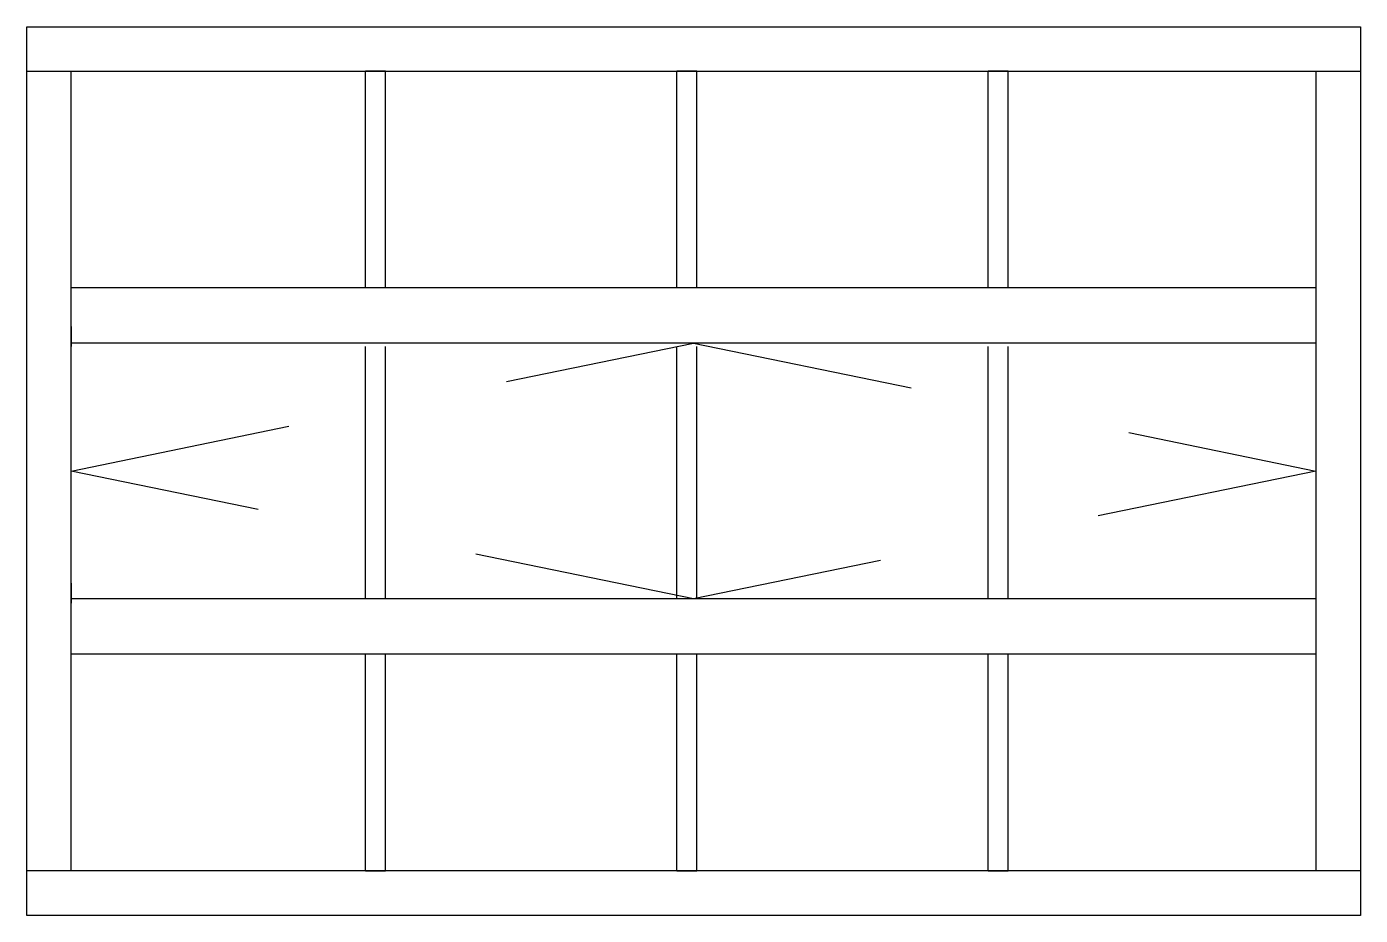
# Model space of a CAD drawing. Header units: millimetres. Extents: x 338.123 to 338.723, y 1324.943 to 1325.343.
import ezdxf

# ---------------------------------------------------------------- set-up
doc = ezdxf.new("R2010")
doc.units = ezdxf.units.MM
doc.header["$LTSCALE"] = 0.5
doc.linetypes.add('HIDDEN2', pattern=[0.1875, 0.125, -0.0625])
doc.layers.add('Gravia_Janelas', color=1, linetype='Continuous')
doc.layers.add('Gravia_Janelas_hidden2', color=1, linetype='HIDDEN2')

msp = doc.modelspace()

# ---------------------------------------------------------------- linework, layer by layer
at = {"layer": 'Gravia_Janelas', "color": 2, "linetype": 'Continuous'}
for p, q in [((338.12258, 1325.34291), (338.72258, 1325.34291)), ((338.12258, 1324.94291), (338.12258, 1325.34291)), ((338.72258, 1325.34291), (338.72258, 1324.94291)), ((338.72258, 1324.94291), (338.12258, 1324.94291))]:
    msp.add_line(p, q, dxfattribs=at)
at = {"layer": 'Gravia_Janelas', "linetype": 'Continuous'}
for p, q in [((338.12258, 1325.32291), (338.72258, 1325.32291)), ((338.14258, 1324.96291), (338.14258, 1325.32291)), ((338.14258, 1324.96291), (338.14258, 1325.32291)), ((338.70258, 1325.32291), (338.70258, 1324.96291)), ((338.70258, 1325.32291), (338.70258, 1324.96291)), ((338.70258, 1325.22541), (338.14258, 1325.22541)), ((338.70258, 1325.22541), (338.14258, 1325.22541)), ((338.70258, 1325.20041), (338.14258, 1325.20041)), ((338.70258, 1325.20041), (338.14258, 1325.20041)), ((338.70258, 1325.08541), (338.14258, 1325.08541)), ((338.70258, 1325.06041), (338.14258, 1325.06041)), ((338.72258, 1324.96291), (338.12258, 1324.96291))]:
    msp.add_line(p, q, dxfattribs=at)
at = {"layer": 'Gravia_Janelas'}
for p, q in [((338.27508, 1325.22541), (338.27508, 1325.32291)), ((338.28407, 1325.32291), (338.27508, 1325.32291)), ((338.28407, 1325.22541), (338.28407, 1325.32291)), ((338.41508, 1325.22541), (338.41508, 1325.32291)), ((338.42407, 1325.32291), (338.41508, 1325.32291)), ((338.42407, 1325.22541), (338.42407, 1325.32291)), ((338.55508, 1325.22541), (338.55508, 1325.32291)), ((338.56407, 1325.32291), (338.55508, 1325.32291)), ((338.56407, 1325.22541), (338.56407, 1325.32291)), ((338.14258, 1325.20791), (338.14258, 1325.19892)), ((338.27508, 1325.08541), (338.27508, 1325.19892)), ((338.28407, 1325.08541), (338.28407, 1325.19892)), ((338.41508, 1325.08541), (338.41508, 1325.19892)), ((338.42407, 1325.08541), (338.42407, 1325.19892)), ((338.55508, 1325.08541), (338.55508, 1325.19892)), ((338.56407, 1325.08541), (338.56407, 1325.19892)), ((338.14258, 1325.09241), (338.14258, 1325.08342)), ((338.27508, 1324.96291), (338.27508, 1325.06041)), ((338.28407, 1324.96291), (338.28407, 1325.06041)), ((338.41508, 1324.96291), (338.41508, 1325.06041)), ((338.42407, 1324.96291), (338.42407, 1325.06041)), ((338.55508, 1324.96291), (338.55508, 1325.06041)), ((338.56407, 1324.96291), (338.56407, 1325.06041)), ((338.27508, 1324.96291), (338.28407, 1324.96291)), ((338.41508, 1324.96291), (338.42407, 1324.96291)), ((338.55508, 1324.96291), (338.56407, 1324.96291))]:
    msp.add_line(p, q, dxfattribs=at)
at = {"layer": 'Gravia_Janelas_hidden2'}
for p, q in [((338.14258, 1325.14291), (338.42258, 1325.20041)), ((338.42258, 1325.20041), (338.70258, 1325.14291)), ((338.42258, 1325.08541), (338.14258, 1325.14291)), ((338.70258, 1325.14291), (338.42258, 1325.08541))]:
    msp.add_line(p, q, dxfattribs=at)

doc.saveas('drawing.dxf')
